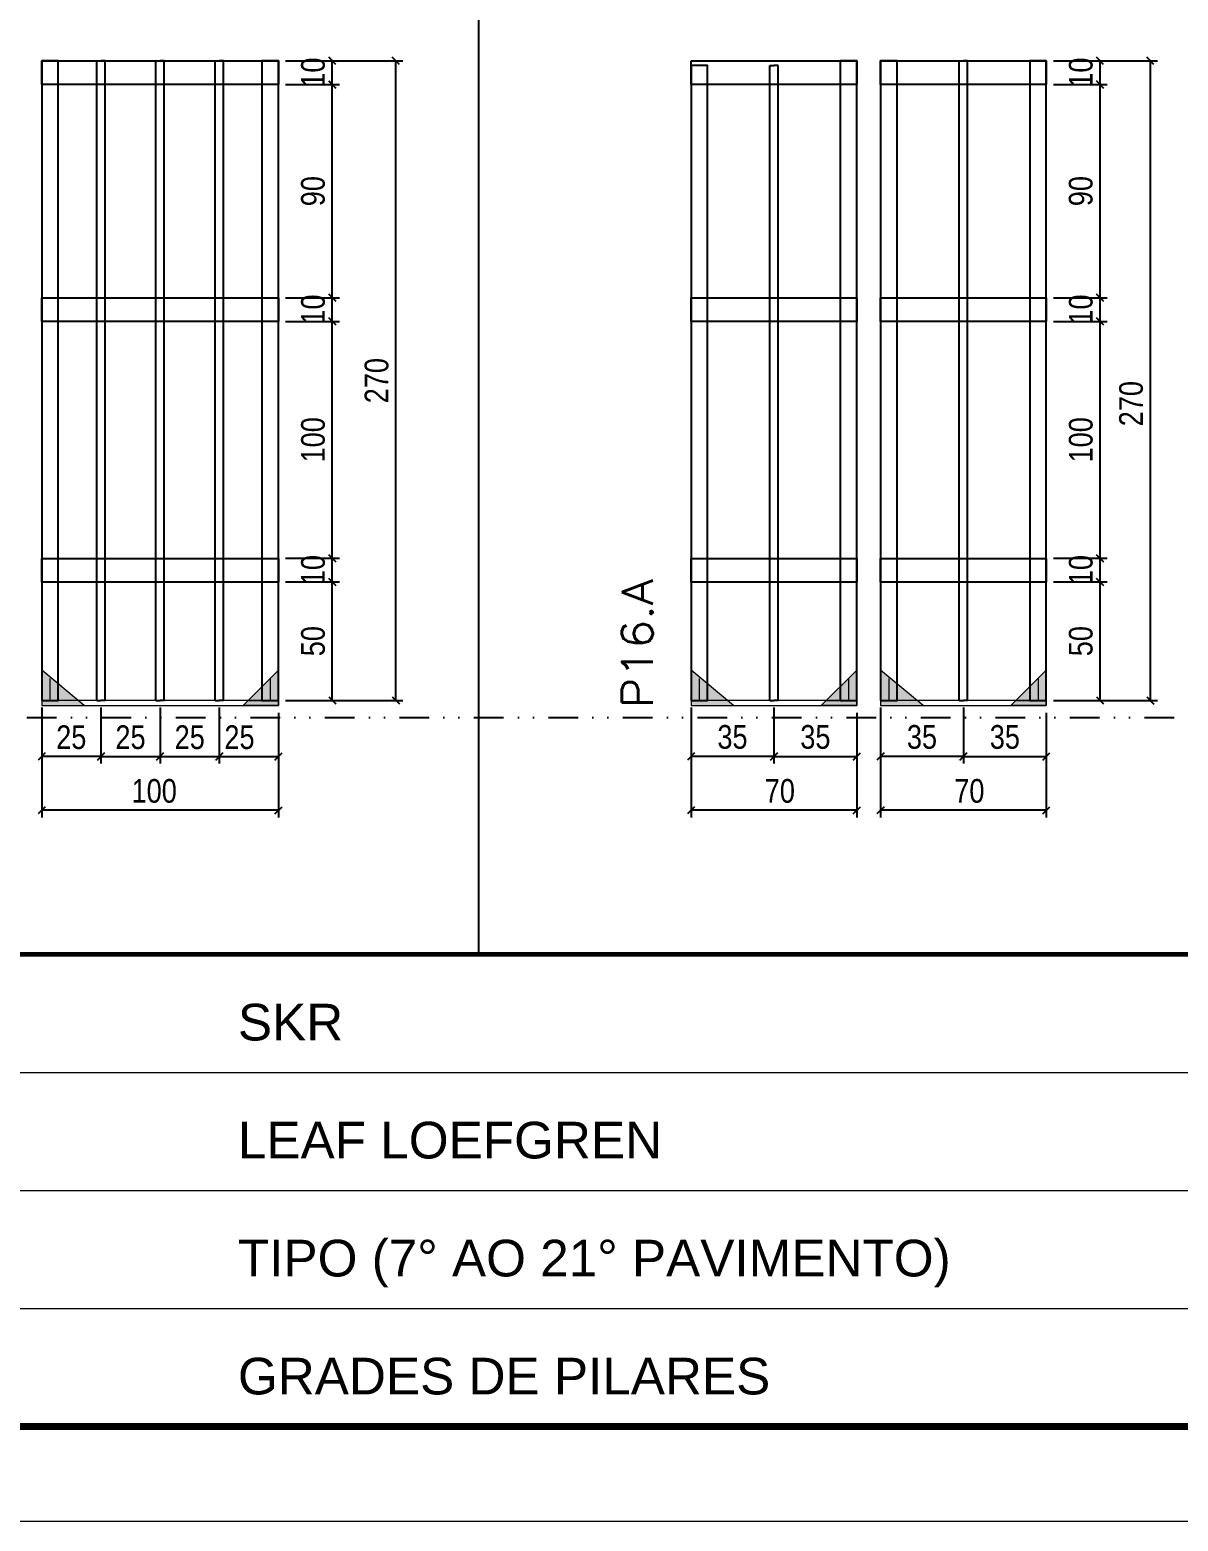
# Model space of a CAD drawing. Extents: x 14400 to 27878, y -21631 to 6985.
# Drawn here: x 16623 to 17108, y 2489 to 3119 of the extents above; entities that cross this region are included whole.
import ezdxf

# ---------------------------------------------------------------- set-up
doc = ezdxf.new("R2010")
doc.units = 0
for name, pattern in [('CONTINUO', [0]), ('DASHED', [0.75, 0.5, -0.25]), ('DIVIDE2', [0.625, 0.25, -0.125, 0, -0.125, 0, -0.125]), ('HIDDEN', [0.375, 0.25, -0.125])]:
    doc.linetypes.add(name, pattern=pattern)
for name, color, linetype in [('COTA', 241, 'Continuous'), ('Nível', 160, 'Continuous'), ('SARR_2.2x10', 60, 'Continuous'), ('SARR_3.5x7', 81, 'Continuous'), ('SARR_7x7', 40, 'Continuous')]:
    doc.layers.add(name, color=color, linetype=linetype)
for name, color, linetype, lineweight in [('Folhas', 255, 'Continuous', 9), ('Madeira', 126, 'Continuous', 18), ('Sarr 2.2x7', 40, 'Continuous', 9), ('SARRAFO DE PRESSAO', 251, 'DASHED', 9), ('Texto Seção', 7, 'Continuous', 15)]:
    doc.layers.add(name, color=color, linetype=linetype, lineweight=lineweight)
doc.styles.add('ARIAL', font='arial.ttf')
doc.styles.add('COTA TECNICA', font='techl___.ttf', dxfattribs={"height": 10})
doc.styles.add('REGUA-120', font='ROMANS.shx', dxfattribs={"height": 15})
doc.dimstyles.new('PAINEL', dxfattribs={"dimtxt": 10, "dimasz": 3, "dimexe": 3, "dimexo": 3, "dimgap": 3, "dimtad": 1, "dimdec": 1, "dimzin": 12, "dimdsep": 46, "dimtxsty": 'COTA TECNICA', "dimblk1": 'OBLIQUE', "dimblk2": 'OBLIQUE', "dimsah": 1, "dimcen": 0.9, "dimclrd": 4, "dimclre": 4, "dimclrt": 240, "dimadec": 1, "dimazin": 3, "dimtfac": 1, "dimtdec": 1, "dimtmove": 0, "dimatfit": 3, "dimfxl": 1, "dimtolj": 1, "dimtzin": 12, "dimarcsym": 0})

# ---------------------------------------------------------------- blocks, each defined once
blk = doc.blocks.new('9999999999')
at = {"color": 30, "linetype": 'CONTINUO'}
for p, q in [((98564.56, 34379.64), (99583.98, 34379.64)), ((98564.56, 34329.83), (99487.98, 34329.83)), ((98564.56, 34280.02), (99487.98, 34280.02))]:
    blk.add_line(p, q, dxfattribs=at)
at = {"color": 30, "linetype": 'CONTINUO', "const_width": 2}
blk.add_lwpolyline([(99583.98, 34230.21), (99583.98, 34414.45, 0.414214), (99568.98, 34429.45), (98228.98, 34429.45, 0.414214), (98213.98, 34414.45), (98213.98, 34245.21, 0.414214), (98228.98, 34230.21), (99583.98, 34230.21)], format="xyb", dxfattribs=at)
at = {"layer": 'Folhas'}
blk.add_lwpolyline([(98138.98, 34190.21), (99623.98, 34190.21), (99623.98, 35240.21), (98138.98, 35240.21)], close=True, dxfattribs=at)
at = {"layer": 'Folhas', "color": 30, "const_width": 3}
blk.add_lwpolyline([(98213.98, 34230.21), (99583.98, 34230.21), (99583.98, 35200.21), (98213.98, 35200.21)], close=True, dxfattribs=at)
at = {"color": 7, "linetype": 'Continuous', "ltscale": 5, "style": 'ARIAL'}
for s, height, p in [('SKR', 15.483, (98837.68, 34393.13)), ('LEAF LOEFGREN', 15.4829, (98837.68, 34343.32)), ('TIPO (7° AO 21° PAVIMENTO)', 15.4829, (98837.68, 34293.51)), ('GRADES DE PILARES', 15.4829, (98837.68, 34243.7))]:
    blk.add_text(s, height=height, dxfattribs=at).set_placement(p)
blk = doc.blocks.new('_Oblique')
at = {"color": 0, "linetype": 'ByBlock', "lineweight": -2}
blk.add_line((-0.5, -0.5), (0.5, 0.5), dxfattribs=at)
blk = doc.blocks.new('*D6304')
at = {"layer": 'COTA', "color": 4, "lineweight": -2, "transparency": 16777216}
for p, q in [((16627.82, 2817.29), (16627.82, 2786.11)), ((16727.82, 2817.29), (16727.82, 2786.11)), ((16727.82, 2789.11), (16627.82, 2789.11))]:
    blk.add_line(p, q, dxfattribs=at)
at = {"layer": 'Defpoints', "color": 0, "transparency": 16777216}
for p in [(16627.82, 2820.29), (16727.82, 2820.29), (16627.82, 2789.11)]:
    blk.add_point(p, dxfattribs=at)
at = {"layer": 'COTA', "color": 4, "lineweight": -2, "transparency": 16777216, "xscale": 3, "yscale": 3, "zscale": 3, "rotation": 180}
blk.add_blockref('_Oblique', (16627.82, 2789.11), dxfattribs=at)
at = {"layer": 'COTA', "color": 4, "lineweight": -2, "transparency": 16777216, "xscale": 3, "yscale": 3, "zscale": 3}
blk.add_blockref('_Oblique', (16727.82, 2789.11), dxfattribs=at)
at = {"layer": 'COTA', "color": 240, "transparency": 16777216, "insert": (16675.32, 2797.21), "char_height": 10, "attachment_point": 5, "style": 'COTA TECNICA'}
blk.add_mtext('\\A1;100', dxfattribs=at)
blk = doc.blocks.new('*D6305')
at = {"layer": 'COTA', "color": 4, "lineweight": -2, "transparency": 16777216}
for p, q in [((16627.82, 2832.49), (16627.82, 2808.79)), ((16652.82, 2832.49), (16652.82, 2808.79)), ((16652.82, 2811.79), (16627.82, 2811.79))]:
    blk.add_line(p, q, dxfattribs=at)
at = {"layer": 'Defpoints', "color": 0, "transparency": 16777216}
for p in [(16627.82, 2835.49), (16652.82, 2835.49), (16627.82, 2811.79)]:
    blk.add_point(p, dxfattribs=at)
at = {"layer": 'COTA', "color": 4, "lineweight": -2, "transparency": 16777216, "xscale": 3, "yscale": 3, "zscale": 3, "rotation": 180}
blk.add_blockref('_Oblique', (16627.82, 2811.79), dxfattribs=at)
at = {"layer": 'COTA', "color": 4, "lineweight": -2, "transparency": 16777216, "xscale": 3, "yscale": 3, "zscale": 3}
blk.add_blockref('_Oblique', (16652.82, 2811.79), dxfattribs=at)
at = {"layer": 'COTA', "color": 240, "transparency": 16777216, "insert": (16640.32, 2819.89), "char_height": 10, "attachment_point": 5, "style": 'COTA TECNICA'}
blk.add_mtext('\\A1;25', dxfattribs=at)
blk = doc.blocks.new('*D6306')
at = {"layer": 'COTA', "color": 4, "lineweight": -2, "transparency": 16777216}
for p, q in [((16702.82, 2832.49), (16702.82, 2808.79)), ((16727.82, 2830.29), (16727.82, 2808.79)), ((16702.82, 2811.79), (16727.82, 2811.79))]:
    blk.add_line(p, q, dxfattribs=at)
at = {"layer": 'Defpoints', "color": 0, "transparency": 16777216}
for p in [(16702.82, 2835.49), (16727.82, 2833.29), (16727.82, 2811.79)]:
    blk.add_point(p, dxfattribs=at)
at = {"layer": 'COTA', "color": 4, "lineweight": -2, "transparency": 16777216, "xscale": 3, "yscale": 3, "zscale": 3, "rotation": 180}
blk.add_blockref('_Oblique', (16702.82, 2811.79), dxfattribs=at)
at = {"layer": 'COTA', "color": 4, "lineweight": -2, "transparency": 16777216, "xscale": 3, "yscale": 3, "zscale": 3}
blk.add_blockref('_Oblique', (16727.82, 2811.79), dxfattribs=at)
at = {"layer": 'COTA', "color": 240, "transparency": 16777216, "insert": (16711.32, 2819.89), "char_height": 10, "attachment_point": 5, "style": 'COTA TECNICA'}
blk.add_mtext('\\A1;25', dxfattribs=at)
blk = doc.blocks.new('*D6307')
at = {"layer": 'COTA', "color": 4, "lineweight": -2, "transparency": 16777216}
for p, q in [((16652.82, 2832.49), (16652.82, 2808.79)), ((16677.82, 2832.49), (16677.82, 2808.79)), ((16652.82, 2811.79), (16677.82, 2811.79))]:
    blk.add_line(p, q, dxfattribs=at)
at = {"layer": 'Defpoints', "color": 0, "transparency": 16777216}
for p in [(16652.82, 2835.49), (16677.82, 2835.49), (16677.82, 2811.79)]:
    blk.add_point(p, dxfattribs=at)
at = {"layer": 'COTA', "color": 4, "lineweight": -2, "transparency": 16777216, "xscale": 3, "yscale": 3, "zscale": 3, "rotation": 180}
blk.add_blockref('_Oblique', (16652.82, 2811.79), dxfattribs=at)
at = {"layer": 'COTA', "color": 4, "lineweight": -2, "transparency": 16777216, "xscale": 3, "yscale": 3, "zscale": 3}
blk.add_blockref('_Oblique', (16677.82, 2811.79), dxfattribs=at)
at = {"layer": 'COTA', "color": 240, "transparency": 16777216, "insert": (16665.32, 2819.89), "char_height": 10, "attachment_point": 5, "style": 'COTA TECNICA'}
blk.add_mtext('\\A1;25', dxfattribs=at)
blk = doc.blocks.new('*D6308')
at = {"layer": 'COTA', "color": 4, "lineweight": -2, "transparency": 16777216}
for p, q in [((16730.82, 2885.49), (16753.52, 2885.49)), ((16750.52, 2835.49), (16750.52, 2885.49)), ((16730.82, 2835.49), (16753.52, 2835.49))]:
    blk.add_line(p, q, dxfattribs=at)
at = {"layer": 'Defpoints', "color": 0, "transparency": 16777216}
for p in [(16727.82, 2885.49), (16750.52, 2885.49), (16727.82, 2835.49)]:
    blk.add_point(p, dxfattribs=at)
at = {"layer": 'COTA', "color": 4, "lineweight": -2, "transparency": 16777216, "xscale": 3, "yscale": 3, "zscale": 3}
for p, rotation in [((16750.52, 2885.49), 90), ((16750.52, 2835.49), 270)]:
    blk.add_blockref('_Oblique', p, dxfattribs=dict(at, rotation=rotation))
at = {"layer": 'COTA', "color": 240, "transparency": 16777216, "insert": (16742.41, 2860.49), "char_height": 10, "attachment_point": 5, "rotation": 90, "style": 'COTA TECNICA'}
blk.add_mtext('\\A1;50', dxfattribs=at)
blk = doc.blocks.new('*D6309')
at = {"layer": 'COTA', "color": 4, "lineweight": -2, "transparency": 16777216}
for p, q in [((16677.82, 2832.49), (16677.82, 2808.79)), ((16702.82, 2832.49), (16702.82, 2808.79)), ((16677.82, 2811.79), (16702.82, 2811.79))]:
    blk.add_line(p, q, dxfattribs=at)
at = {"layer": 'Defpoints', "color": 0, "transparency": 16777216}
for p in [(16677.82, 2835.49), (16702.82, 2835.49), (16702.82, 2811.79)]:
    blk.add_point(p, dxfattribs=at)
at = {"layer": 'COTA', "color": 4, "lineweight": -2, "transparency": 16777216, "xscale": 3, "yscale": 3, "zscale": 3, "rotation": 180}
blk.add_blockref('_Oblique', (16677.82, 2811.79), dxfattribs=at)
at = {"layer": 'COTA', "color": 4, "lineweight": -2, "transparency": 16777216, "xscale": 3, "yscale": 3, "zscale": 3}
blk.add_blockref('_Oblique', (16702.82, 2811.79), dxfattribs=at)
at = {"layer": 'COTA', "color": 240, "transparency": 16777216, "insert": (16690.32, 2819.89), "char_height": 10, "attachment_point": 5, "style": 'COTA TECNICA'}
blk.add_mtext('\\A1;25', dxfattribs=at)
blk = doc.blocks.new('*D6310')
at = {"layer": 'COTA', "color": 4, "lineweight": -2, "transparency": 16777216}
for p, q in [((16730.82, 2895.49), (16753.52, 2895.49)), ((16750.52, 2885.49), (16750.52, 2895.49)), ((16730.82, 2885.49), (16753.52, 2885.49))]:
    blk.add_line(p, q, dxfattribs=at)
at = {"layer": 'Defpoints', "color": 0, "transparency": 16777216}
for p in [(16727.82, 2895.49), (16750.52, 2895.49), (16727.82, 2885.49)]:
    blk.add_point(p, dxfattribs=at)
at = {"layer": 'COTA', "color": 4, "lineweight": -2, "transparency": 16777216, "xscale": 3, "yscale": 3, "zscale": 3}
for p, rotation in [((16750.52, 2895.49), 90), ((16750.52, 2885.49), 270)]:
    blk.add_blockref('_Oblique', p, dxfattribs=dict(at, rotation=rotation))
at = {"layer": 'COTA', "color": 240, "transparency": 16777216, "insert": (16742.41, 2890.49), "char_height": 10, "attachment_point": 5, "rotation": 90, "style": 'COTA TECNICA'}
blk.add_mtext('\\A1;10', dxfattribs=at)
blk = doc.blocks.new('*D6311')
at = {"layer": 'COTA', "color": 4, "lineweight": -2, "transparency": 16777216}
for p, q in [((16730.82, 2995.49), (16753.52, 2995.49)), ((16750.52, 2895.49), (16750.52, 2995.49)), ((16730.82, 2895.49), (16753.52, 2895.49))]:
    blk.add_line(p, q, dxfattribs=at)
at = {"layer": 'Defpoints', "color": 0, "transparency": 16777216}
for p in [(16727.82, 2995.49), (16750.52, 2995.49), (16727.82, 2895.49)]:
    blk.add_point(p, dxfattribs=at)
at = {"layer": 'COTA', "color": 4, "lineweight": -2, "transparency": 16777216, "xscale": 3, "yscale": 3, "zscale": 3}
for p, rotation in [((16750.52, 2995.49), 90), ((16750.52, 2895.49), 270)]:
    blk.add_blockref('_Oblique', p, dxfattribs=dict(at, rotation=rotation))
at = {"layer": 'COTA', "color": 240, "transparency": 16777216, "insert": (16742.41, 2945.49), "char_height": 10, "attachment_point": 5, "rotation": 90, "style": 'COTA TECNICA'}
blk.add_mtext('\\A1;100', dxfattribs=at)
blk = doc.blocks.new('*D6312')
at = {"layer": 'COTA', "color": 4, "lineweight": -2, "transparency": 16777216}
for p, q in [((16730.82, 3005.49), (16753.52, 3005.49)), ((16750.52, 2995.49), (16750.52, 3005.49)), ((16730.82, 2995.49), (16753.52, 2995.49))]:
    blk.add_line(p, q, dxfattribs=at)
at = {"layer": 'Defpoints', "color": 0, "transparency": 16777216}
for p in [(16727.82, 3005.49), (16750.52, 3005.49), (16727.82, 2995.49)]:
    blk.add_point(p, dxfattribs=at)
at = {"layer": 'COTA', "color": 4, "lineweight": -2, "transparency": 16777216, "xscale": 3, "yscale": 3, "zscale": 3}
for p, rotation in [((16750.52, 3005.49), 90), ((16750.52, 2995.49), 270)]:
    blk.add_blockref('_Oblique', p, dxfattribs=dict(at, rotation=rotation))
at = {"layer": 'COTA', "color": 240, "transparency": 16777216, "insert": (16742.41, 3000.49), "char_height": 10, "attachment_point": 5, "rotation": 90, "style": 'COTA TECNICA'}
blk.add_mtext('\\A1;10', dxfattribs=at)
blk = doc.blocks.new('*D6324')
at = {"layer": 'COTA', "color": 4, "lineweight": -2, "transparency": 16777216}
for p, q in [((16730.82, 3105.45), (16780.35, 3105.45)), ((16777.35, 2835.49), (16777.35, 3105.45)), ((16730.82, 2835.49), (16780.35, 2835.49))]:
    blk.add_line(p, q, dxfattribs=at)
at = {"layer": 'Defpoints', "color": 0, "transparency": 16777216}
for p in [(16727.82, 3105.45), (16777.35, 3105.45), (16727.82, 2835.49)]:
    blk.add_point(p, dxfattribs=at)
at = {"layer": 'COTA', "color": 4, "lineweight": -2, "transparency": 16777216, "xscale": 3, "yscale": 3, "zscale": 3}
for p, rotation in [((16777.35, 3105.45), 90), ((16777.35, 2835.49), 270)]:
    blk.add_blockref('_Oblique', p, dxfattribs=dict(at, rotation=rotation))
at = {"layer": 'COTA', "color": 240, "transparency": 16777216, "insert": (16769.25, 2970.47), "char_height": 10, "attachment_point": 5, "rotation": 90, "style": 'COTA TECNICA'}
blk.add_mtext('\\A1;270', dxfattribs=at)
blk = doc.blocks.new('*D6318')
at = {"layer": 'COTA', "color": 4, "lineweight": -2, "transparency": 16777216}
for p, q in [((16730.82, 3105.49), (16753.52, 3105.49)), ((16750.52, 3095.49), (16750.52, 3105.49)), ((16730.82, 3095.49), (16753.52, 3095.49))]:
    blk.add_line(p, q, dxfattribs=at)
at = {"layer": 'Defpoints', "color": 0, "transparency": 16777216}
for p in [(16727.82, 3105.49), (16750.52, 3105.49), (16727.82, 3095.49)]:
    blk.add_point(p, dxfattribs=at)
at = {"layer": 'COTA', "color": 4, "lineweight": -2, "transparency": 16777216, "xscale": 3, "yscale": 3, "zscale": 3}
for p, rotation in [((16750.52, 3105.49), 90), ((16750.52, 3095.49), 270)]:
    blk.add_blockref('_Oblique', p, dxfattribs=dict(at, rotation=rotation))
at = {"layer": 'COTA', "color": 240, "transparency": 16777216, "insert": (16742.41, 3100.49), "char_height": 10, "attachment_point": 5, "rotation": 90, "style": 'COTA TECNICA'}
blk.add_mtext('\\A1;10', dxfattribs=at)
blk = doc.blocks.new('*D6319')
at = {"layer": 'COTA', "color": 4, "lineweight": -2, "transparency": 16777216}
for p, q in [((16730.82, 3095.45), (16753.52, 3095.45)), ((16750.52, 3005.45), (16750.52, 3095.45)), ((16730.82, 3005.45), (16753.52, 3005.45))]:
    blk.add_line(p, q, dxfattribs=at)
at = {"layer": 'Defpoints', "color": 0, "transparency": 16777216}
for p in [(16727.82, 3095.45), (16750.52, 3095.45), (16727.82, 3005.45)]:
    blk.add_point(p, dxfattribs=at)
at = {"layer": 'COTA', "color": 4, "lineweight": -2, "transparency": 16777216, "xscale": 3, "yscale": 3, "zscale": 3}
for p, rotation in [((16750.52, 3095.45), 90), ((16750.52, 3005.45), 270)]:
    blk.add_blockref('_Oblique', p, dxfattribs=dict(at, rotation=rotation))
at = {"layer": 'COTA', "color": 240, "transparency": 16777216, "insert": (16742.39, 3050.45), "char_height": 10, "attachment_point": 5, "rotation": 90, "style": 'COTA TECNICA'}
blk.add_mtext('\\A1;90', dxfattribs=at)
blk = doc.blocks.new('*D6329')
at = {"layer": 'COTA', "color": 4, "lineweight": -2, "transparency": 16777216}
for p, q in [((17051.95, 2830.29), (17051.95, 2786.11)), ((16981.95, 2817.29), (16981.95, 2786.11)), ((17051.95, 2789.11), (16981.95, 2789.11))]:
    blk.add_line(p, q, dxfattribs=at)
at = {"layer": 'Defpoints', "color": 0, "transparency": 16777216}
for p in [(17051.95, 2833.29), (16981.95, 2820.29), (16981.95, 2789.11)]:
    blk.add_point(p, dxfattribs=at)
at = {"layer": 'COTA', "color": 4, "lineweight": -2, "transparency": 16777216, "xscale": 3, "yscale": 3, "zscale": 3, "rotation": 180}
blk.add_blockref('_Oblique', (16981.95, 2789.11), dxfattribs=at)
at = {"layer": 'COTA', "color": 4, "lineweight": -2, "transparency": 16777216, "xscale": 3, "yscale": 3, "zscale": 3}
blk.add_blockref('_Oblique', (17051.95, 2789.11), dxfattribs=at)
at = {"layer": 'COTA', "color": 240, "transparency": 16777216, "insert": (17019.45, 2797.21), "char_height": 10, "attachment_point": 5, "style": 'COTA TECNICA'}
blk.add_mtext('\\A1;70', dxfattribs=at)
blk = doc.blocks.new('*D6330')
at = {"layer": 'COTA', "color": 4, "lineweight": -2, "transparency": 16777216}
for p, q in [((17054.95, 2885.49), (17077.65, 2885.49)), ((17074.65, 2835.49), (17074.65, 2885.49)), ((17054.95, 2835.49), (17077.65, 2835.49))]:
    blk.add_line(p, q, dxfattribs=at)
at = {"layer": 'Defpoints', "color": 0, "transparency": 16777216}
for p in [(17051.95, 2885.49), (17074.65, 2885.49), (17051.95, 2835.49)]:
    blk.add_point(p, dxfattribs=at)
at = {"layer": 'COTA', "color": 4, "lineweight": -2, "transparency": 16777216, "xscale": 3, "yscale": 3, "zscale": 3}
for p, rotation in [((17074.65, 2885.49), 90), ((17074.65, 2835.49), 270)]:
    blk.add_blockref('_Oblique', p, dxfattribs=dict(at, rotation=rotation))
at = {"layer": 'COTA', "color": 240, "transparency": 16777216, "insert": (17066.54, 2860.49), "char_height": 10, "attachment_point": 5, "rotation": 90, "style": 'COTA TECNICA'}
blk.add_mtext('\\A1;50', dxfattribs=at)
blk = doc.blocks.new('*D6331')
at = {"layer": 'COTA', "color": 4, "lineweight": -2, "transparency": 16777216}
for p, q in [((17054.95, 2895.49), (17077.65, 2895.49)), ((17074.65, 2885.49), (17074.65, 2895.49)), ((17054.95, 2885.49), (17077.65, 2885.49))]:
    blk.add_line(p, q, dxfattribs=at)
at = {"layer": 'Defpoints', "color": 0, "transparency": 16777216}
for p in [(17051.95, 2895.49), (17074.65, 2895.49), (17051.95, 2885.49)]:
    blk.add_point(p, dxfattribs=at)
at = {"layer": 'COTA', "color": 4, "lineweight": -2, "transparency": 16777216, "xscale": 3, "yscale": 3, "zscale": 3}
for p, rotation in [((17074.65, 2895.49), 90), ((17074.65, 2885.49), 270)]:
    blk.add_blockref('_Oblique', p, dxfattribs=dict(at, rotation=rotation))
at = {"layer": 'COTA', "color": 240, "transparency": 16777216, "insert": (17066.55, 2890.49), "char_height": 10, "attachment_point": 5, "rotation": 90, "style": 'COTA TECNICA'}
blk.add_mtext('\\A1;10', dxfattribs=at)
blk = doc.blocks.new('*D6332')
at = {"layer": 'COTA', "color": 4, "lineweight": -2, "transparency": 16777216}
for p, q in [((17054.95, 2995.49), (17077.65, 2995.49)), ((17074.65, 2895.49), (17074.65, 2995.49)), ((17054.95, 2895.49), (17077.65, 2895.49))]:
    blk.add_line(p, q, dxfattribs=at)
at = {"layer": 'Defpoints', "color": 0, "transparency": 16777216}
for p in [(17051.95, 2995.49), (17074.65, 2995.49), (17051.95, 2895.49)]:
    blk.add_point(p, dxfattribs=at)
at = {"layer": 'COTA', "color": 4, "lineweight": -2, "transparency": 16777216, "xscale": 3, "yscale": 3, "zscale": 3}
for p, rotation in [((17074.65, 2995.49), 90), ((17074.65, 2895.49), 270)]:
    blk.add_blockref('_Oblique', p, dxfattribs=dict(at, rotation=rotation))
at = {"layer": 'COTA', "color": 240, "transparency": 16777216, "insert": (17066.55, 2945.49), "char_height": 10, "attachment_point": 5, "rotation": 90, "style": 'COTA TECNICA'}
blk.add_mtext('\\A1;100', dxfattribs=at)
blk = doc.blocks.new('*D6333')
at = {"layer": 'COTA', "color": 4, "lineweight": -2, "transparency": 16777216}
for p, q in [((17054.95, 3005.49), (17077.65, 3005.49)), ((17074.65, 2995.49), (17074.65, 3005.49)), ((17054.95, 2995.49), (17077.65, 2995.49))]:
    blk.add_line(p, q, dxfattribs=at)
at = {"layer": 'Defpoints', "color": 0, "transparency": 16777216}
for p in [(17051.95, 3005.49), (17074.65, 3005.49), (17051.95, 2995.49)]:
    blk.add_point(p, dxfattribs=at)
at = {"layer": 'COTA', "color": 4, "lineweight": -2, "transparency": 16777216, "xscale": 3, "yscale": 3, "zscale": 3}
for p, rotation in [((17074.65, 3005.49), 90), ((17074.65, 2995.49), 270)]:
    blk.add_blockref('_Oblique', p, dxfattribs=dict(at, rotation=rotation))
at = {"layer": 'COTA', "color": 240, "transparency": 16777216, "insert": (17066.55, 3000.49), "char_height": 10, "attachment_point": 5, "rotation": 90, "style": 'COTA TECNICA'}
blk.add_mtext('\\A1;10', dxfattribs=at)
blk = doc.blocks.new('*D6334')
at = {"layer": 'COTA', "color": 4, "lineweight": -2, "transparency": 16777216}
for p, q in [((17054.95, 3105.45), (17098.87, 3105.45)), ((17095.87, 2835.45), (17095.87, 3105.45)), ((17054.95, 2835.45), (17098.87, 2835.45))]:
    blk.add_line(p, q, dxfattribs=at)
at = {"layer": 'Defpoints', "color": 0, "transparency": 16777216}
for p in [(17051.95, 3105.45), (17095.87, 3105.45), (17051.95, 2835.45)]:
    blk.add_point(p, dxfattribs=at)
at = {"layer": 'COTA', "color": 4, "lineweight": -2, "transparency": 16777216, "xscale": 3, "yscale": 3, "zscale": 3}
for p, rotation in [((17095.87, 3105.45), 90), ((17095.87, 2835.45), 270)]:
    blk.add_blockref('_Oblique', p, dxfattribs=dict(at, rotation=rotation))
at = {"layer": 'COTA', "color": 240, "transparency": 16777216, "insert": (17087.77, 2960.75), "char_height": 10, "attachment_point": 5, "rotation": 90, "style": 'COTA TECNICA'}
blk.add_mtext('\\A1;270', dxfattribs=at)
blk = doc.blocks.new('*D6335')
at = {"layer": 'COTA', "color": 4, "lineweight": -2, "transparency": 16777216}
for p, q in [((16971.95, 2830.29), (16971.95, 2786.11)), ((16901.95, 2817.29), (16901.95, 2786.11)), ((16971.95, 2789.11), (16901.95, 2789.11))]:
    blk.add_line(p, q, dxfattribs=at)
at = {"layer": 'Defpoints', "color": 0, "transparency": 16777216}
for p in [(16971.95, 2833.29), (16901.95, 2820.29), (16901.95, 2789.11)]:
    blk.add_point(p, dxfattribs=at)
at = {"layer": 'COTA', "color": 4, "lineweight": -2, "transparency": 16777216, "xscale": 3, "yscale": 3, "zscale": 3, "rotation": 180}
blk.add_blockref('_Oblique', (16901.95, 2789.11), dxfattribs=at)
at = {"layer": 'COTA', "color": 4, "lineweight": -2, "transparency": 16777216, "xscale": 3, "yscale": 3, "zscale": 3}
blk.add_blockref('_Oblique', (16971.95, 2789.11), dxfattribs=at)
at = {"layer": 'COTA', "color": 240, "transparency": 16777216, "insert": (16939.45, 2797.21), "char_height": 10, "attachment_point": 5, "style": 'COTA TECNICA'}
blk.add_mtext('\\A1;70', dxfattribs=at)
blk = doc.blocks.new('*D6336')
at = {"layer": 'COTA', "color": 4, "lineweight": -2, "transparency": 16777216}
for p, q in [((16901.95, 2832.49), (16901.95, 2808.79)), ((16936.95, 2832.49), (16936.95, 2808.79)), ((16936.95, 2811.79), (16901.95, 2811.79))]:
    blk.add_line(p, q, dxfattribs=at)
at = {"layer": 'Defpoints', "color": 0, "transparency": 16777216}
for p in [(16901.95, 2835.49), (16936.95, 2835.49), (16901.95, 2811.79)]:
    blk.add_point(p, dxfattribs=at)
at = {"layer": 'COTA', "color": 4, "lineweight": -2, "transparency": 16777216, "xscale": 3, "yscale": 3, "zscale": 3, "rotation": 180}
blk.add_blockref('_Oblique', (16901.95, 2811.79), dxfattribs=at)
at = {"layer": 'COTA', "color": 4, "lineweight": -2, "transparency": 16777216, "xscale": 3, "yscale": 3, "zscale": 3}
blk.add_blockref('_Oblique', (16936.95, 2811.79), dxfattribs=at)
at = {"layer": 'COTA', "color": 240, "transparency": 16777216, "insert": (16919.45, 2820), "char_height": 10, "attachment_point": 5, "style": 'COTA TECNICA'}
blk.add_mtext('\\A1;35', dxfattribs=at)
blk = doc.blocks.new('*D6337')
at = {"layer": 'COTA', "color": 4, "lineweight": -2, "transparency": 16777216}
for p, q in [((17054.95, 3095.49), (17077.65, 3095.49)), ((17074.65, 3005.45), (17074.65, 3095.49)), ((17054.95, 3005.45), (17077.65, 3005.45))]:
    blk.add_line(p, q, dxfattribs=at)
at = {"layer": 'Defpoints', "color": 0, "transparency": 16777216}
for p in [(17051.95, 3095.49), (17074.65, 3095.49), (17051.95, 3005.45)]:
    blk.add_point(p, dxfattribs=at)
at = {"layer": 'COTA', "color": 4, "lineweight": -2, "transparency": 16777216, "xscale": 3, "yscale": 3, "zscale": 3}
for p, rotation in [((17074.65, 3095.49), 90), ((17074.65, 3005.45), 270)]:
    blk.add_blockref('_Oblique', p, dxfattribs=dict(at, rotation=rotation))
at = {"layer": 'COTA', "color": 240, "transparency": 16777216, "insert": (17066.52, 3050.47), "char_height": 10, "attachment_point": 5, "rotation": 90, "style": 'COTA TECNICA'}
blk.add_mtext('\\A1;90', dxfattribs=at)
blk = doc.blocks.new('*D6338')
at = {"layer": 'COTA', "color": 4, "lineweight": -2, "transparency": 16777216}
for p, q in [((17054.95, 3105.49), (17077.65, 3105.49)), ((17074.65, 3095.49), (17074.65, 3105.49)), ((17054.95, 3095.49), (17077.65, 3095.49))]:
    blk.add_line(p, q, dxfattribs=at)
at = {"layer": 'Defpoints', "color": 0, "transparency": 16777216}
for p in [(17051.95, 3105.49), (17074.65, 3105.49), (17051.95, 3095.49)]:
    blk.add_point(p, dxfattribs=at)
at = {"layer": 'COTA', "color": 4, "lineweight": -2, "transparency": 16777216, "xscale": 3, "yscale": 3, "zscale": 3}
for p, rotation in [((17074.65, 3105.49), 90), ((17074.65, 3095.49), 270)]:
    blk.add_blockref('_Oblique', p, dxfattribs=dict(at, rotation=rotation))
at = {"layer": 'COTA', "color": 240, "transparency": 16777216, "insert": (17066.55, 3100.49), "char_height": 10, "attachment_point": 5, "rotation": 90, "style": 'COTA TECNICA'}
blk.add_mtext('\\A1;10', dxfattribs=at)
blk = doc.blocks.new('*D6340')
at = {"layer": 'COTA', "color": 4, "lineweight": -2, "transparency": 16777216}
for p, q in [((16981.95, 2832.49), (16981.95, 2808.79)), ((17016.95, 2832.49), (17016.95, 2808.79)), ((17016.95, 2811.79), (16981.95, 2811.79))]:
    blk.add_line(p, q, dxfattribs=at)
at = {"layer": 'Defpoints', "color": 0, "transparency": 16777216}
for p in [(16981.95, 2835.49), (17016.95, 2835.49), (16981.95, 2811.79)]:
    blk.add_point(p, dxfattribs=at)
at = {"layer": 'COTA', "color": 4, "lineweight": -2, "transparency": 16777216, "xscale": 3, "yscale": 3, "zscale": 3, "rotation": 180}
blk.add_blockref('_Oblique', (16981.95, 2811.79), dxfattribs=at)
at = {"layer": 'COTA', "color": 4, "lineweight": -2, "transparency": 16777216, "xscale": 3, "yscale": 3, "zscale": 3}
blk.add_blockref('_Oblique', (17016.95, 2811.79), dxfattribs=at)
at = {"layer": 'COTA', "color": 240, "transparency": 16777216, "insert": (16999.45, 2820), "char_height": 10, "attachment_point": 5, "style": 'COTA TECNICA'}
blk.add_mtext('\\A1;35', dxfattribs=at)
blk = doc.blocks.new('*D6341')
at = {"layer": 'COTA', "color": 4, "lineweight": -2, "transparency": 16777216}
for p, q in [((16936.95, 2832.49), (16936.95, 2808.79)), ((16971.95, 2830.29), (16971.95, 2808.79)), ((16936.95, 2811.79), (16971.95, 2811.79))]:
    blk.add_line(p, q, dxfattribs=at)
at = {"layer": 'Defpoints', "color": 0, "transparency": 16777216}
for p in [(16936.95, 2835.49), (16971.95, 2833.29), (16971.95, 2811.79)]:
    blk.add_point(p, dxfattribs=at)
at = {"layer": 'COTA', "color": 4, "lineweight": -2, "transparency": 16777216, "xscale": 3, "yscale": 3, "zscale": 3, "rotation": 180}
blk.add_blockref('_Oblique', (16936.95, 2811.79), dxfattribs=at)
at = {"layer": 'COTA', "color": 4, "lineweight": -2, "transparency": 16777216, "xscale": 3, "yscale": 3, "zscale": 3}
blk.add_blockref('_Oblique', (16971.95, 2811.79), dxfattribs=at)
at = {"layer": 'COTA', "color": 240, "transparency": 16777216, "insert": (16954.45, 2820), "char_height": 10, "attachment_point": 5, "style": 'COTA TECNICA'}
blk.add_mtext('\\A1;35', dxfattribs=at)
blk = doc.blocks.new('*D6342')
at = {"layer": 'COTA', "color": 4, "lineweight": -2, "transparency": 16777216}
for p, q in [((17016.95, 2832.49), (17016.95, 2808.79)), ((17051.95, 2830.29), (17051.95, 2808.79)), ((17016.95, 2811.79), (17051.95, 2811.79))]:
    blk.add_line(p, q, dxfattribs=at)
at = {"layer": 'Defpoints', "color": 0, "transparency": 16777216}
for p in [(17016.95, 2835.49), (17051.95, 2833.29), (17051.95, 2811.79)]:
    blk.add_point(p, dxfattribs=at)
at = {"layer": 'COTA', "color": 4, "lineweight": -2, "transparency": 16777216, "xscale": 3, "yscale": 3, "zscale": 3, "rotation": 180}
blk.add_blockref('_Oblique', (17016.95, 2811.79), dxfattribs=at)
at = {"layer": 'COTA', "color": 4, "lineweight": -2, "transparency": 16777216, "xscale": 3, "yscale": 3, "zscale": 3}
blk.add_blockref('_Oblique', (17051.95, 2811.79), dxfattribs=at)
at = {"layer": 'COTA', "color": 240, "transparency": 16777216, "insert": (17034.45, 2820), "char_height": 10, "attachment_point": 5, "style": 'COTA TECNICA'}
blk.add_mtext('\\A1;35', dxfattribs=at)

msp = doc.modelspace()

# ---------------------------------------------------------------- hatches: boundary and pattern name
at = {"layer": 'Madeira'}
h = msp.add_hatch(color=252, dxfattribs=at)
h.dxf.hatch_style = 2
h.paths.add_polyline_path([(16627.82, 2848.29), (16627.82, 2833.29), (16645.82, 2833.29)])
h = msp.add_hatch(color=252, dxfattribs=at)
h.dxf.hatch_style = 2
h.paths.add_polyline_path([(16727.82, 2848.29), (16727.82, 2833.29), (16712.82, 2833.29)])
h = msp.add_hatch(color=252, dxfattribs=at)
h.dxf.hatch_style = 2
h.paths.add_polyline_path([(16901.95, 2848.29), (16901.95, 2833.29), (16919.95, 2833.29)])
h = msp.add_hatch(color=252, dxfattribs=at)
h.dxf.hatch_style = 2
h.paths.add_polyline_path([(16971.95, 2848.29), (16971.95, 2833.29), (16956.95, 2833.29)])
h = msp.add_hatch(color=252, dxfattribs=at)
h.dxf.hatch_style = 2
h.paths.add_polyline_path([(16981.95, 2848.29), (16981.95, 2833.29), (16999.95, 2833.29)])
h = msp.add_hatch(color=252, dxfattribs=at)
h.dxf.hatch_style = 2
h.paths.add_polyline_path([(17051.95, 2848.29), (17051.95, 2833.29), (17036.95, 2833.29)])

# ---------------------------------------------------------------- linework, layer by layer
at = {"layer": 'COTA'}
msp.add_line((16812.19, 3499), (16812.19, 2728.25), dxfattribs=at)
at = {"layer": 'Madeira', "color": 1, "linetype": 'HIDDEN'}
for p, q in [((16631.32, 2844.79), (16631.32, 2835.49)), ((16631.32, 2844.79), (16631.32, 2835.49)), ((16634.82, 2841.28), (16634.82, 2835.49)), ((16724.32, 2844.79), (16724.32, 2835.49)), ((16724.32, 2844.79), (16724.32, 2835.49)), ((16905.45, 2844.79), (16905.45, 2835.49)), ((16905.45, 2844.79), (16905.45, 2835.49)), ((16908.95, 2841.28), (16908.95, 2835.49)), ((16968.45, 2844.79), (16968.45, 2835.49)), ((16968.45, 2844.79), (16968.45, 2835.49)), ((16985.45, 2844.79), (16985.45, 2835.49)), ((16985.45, 2844.79), (16985.45, 2835.49)), ((16988.95, 2841.28), (16988.95, 2835.49)), ((17048.45, 2844.79), (17048.45, 2835.49)), ((17048.45, 2844.79), (17048.45, 2835.49)), ((16637.65, 2835.49), (16627.82, 2835.49)), ((16637.65, 2835.49), (16627.82, 2835.49)), ((16643.62, 2835.49), (16627.82, 2835.49)), ((16715.02, 2835.49), (16727.82, 2835.49)), ((16717.98, 2835.49), (16727.82, 2835.49)), ((16717.98, 2835.49), (16727.82, 2835.49)), ((16911.79, 2835.49), (16901.95, 2835.49)), ((16911.79, 2835.49), (16901.95, 2835.49)), ((16917.75, 2835.49), (16901.95, 2835.49)), ((16959.15, 2835.49), (16971.95, 2835.49)), ((16962.12, 2835.49), (16971.95, 2835.49)), ((16962.12, 2835.49), (16971.95, 2835.49)), ((16991.79, 2835.49), (16981.95, 2835.49)), ((16991.79, 2835.49), (16981.95, 2835.49)), ((16997.75, 2835.49), (16981.95, 2835.49)), ((17039.15, 2835.49), (17051.95, 2835.49)), ((17042.12, 2835.49), (17051.95, 2835.49)), ((17042.12, 2835.49), (17051.95, 2835.49))]:
    msp.add_line(p, q, dxfattribs=at)
at = {"layer": 'Madeira'}
for p, q in [((16627.82, 2835.49), (16627.82, 2833.29)), ((16627.82, 2835.49), (16627.82, 2833.29)), ((16627.82, 2835.49), (16627.82, 2833.29)), ((16901.95, 2835.49), (16901.95, 2833.29)), ((16901.95, 2835.49), (16901.95, 2833.29)), ((16901.95, 2835.49), (16901.95, 2833.29)), ((16981.95, 2835.49), (16981.95, 2833.29)), ((16981.95, 2835.49), (16981.95, 2833.29)), ((16981.95, 2835.49), (16981.95, 2833.29))]:
    msp.add_line(p, q, dxfattribs=at)
at = {"layer": 'Madeira', "color": 0}
for points in [[(16627.82, 2848.29), (16627.82, 2833.29), (16645.82, 2833.29), (16627.82, 2848.29)], [(16727.82, 2848.29), (16727.82, 2833.29), (16712.82, 2833.29), (16727.82, 2848.29)], [(16901.95, 2848.29), (16901.95, 2833.29), (16919.95, 2833.29), (16901.95, 2848.29)], [(16971.95, 2848.29), (16971.95, 2833.29), (16956.95, 2833.29), (16971.95, 2848.29)], [(16981.95, 2848.29), (16981.95, 2833.29), (16999.95, 2833.29), (16981.95, 2848.29)], [(17051.95, 2848.29), (17051.95, 2833.29), (17036.95, 2833.29), (17051.95, 2848.29)]]:
    msp.add_lwpolyline(points, dxfattribs=at)
at = {"layer": 'Nível', "color": 4, "linetype": 'DIVIDE2', "ltscale": 50}
msp.add_line((16086.97, 2828.29), (17456.97, 2828.29), dxfattribs=at)
at = {"layer": 'Sarr 2.2x7'}
for points in [[(16727.82, 2835.49), (16627.82, 2835.49), (16627.82, 2833.29), (16727.82, 2833.29)], [(16971.95, 2835.49), (16901.95, 2835.49), (16901.95, 2833.29), (16971.95, 2833.29)], [(17051.95, 2835.49), (16981.95, 2835.49), (16981.95, 2833.29), (17051.95, 2833.29)]]:
    msp.add_lwpolyline(points, close=True, dxfattribs=at)
at = {"layer": 'SARR_2.2x10'}
for points in [[(16627.82, 3105.45), (16727.82, 3105.45), (16727.82, 3095.45), (16627.82, 3095.45)], [(16901.95, 3105.45), (16971.95, 3105.45), (16971.95, 3095.45), (16901.95, 3095.45)], [(16981.95, 3105.45), (17051.95, 3105.45), (17051.95, 3095.45), (16981.95, 3095.45)], [(16627.82, 3005.45), (16727.82, 3005.45), (16727.82, 2995.45), (16627.82, 2995.45)], [(16901.95, 3005.45), (16971.95, 3005.45), (16971.95, 2995.45), (16901.95, 2995.45)], [(16981.95, 3005.45), (17051.95, 3005.45), (17051.95, 2995.45), (16981.95, 2995.45)], [(16627.82, 2895.45), (16727.82, 2895.45), (16727.82, 2885.45), (16627.82, 2885.45)], [(16901.95, 2895.45), (16971.95, 2895.45), (16971.95, 2885.45), (16901.95, 2885.45)], [(16981.95, 2895.45), (17051.95, 2895.45), (17051.95, 2885.45), (16981.95, 2885.45)]]:
    msp.add_lwpolyline(points, close=True, dxfattribs=at)
at = {"layer": 'SARR_3.5x7'}
for p, q in [((16651.07, 2835.49), (16651.07, 3105.45)), ((16651.07, 3105.45), (16652.82, 3105.45)), ((16654.57, 3105.45), (16652.82, 3105.45)), ((16654.57, 2835.49), (16654.57, 3105.45)), ((16676.07, 2835.49), (16676.07, 3105.45)), ((16676.07, 3105.45), (16677.82, 3105.45)), ((16679.57, 3105.45), (16677.82, 3105.45)), ((16679.57, 2835.49), (16679.57, 3105.45)), ((16701.07, 2835.49), (16701.07, 3105.45)), ((16701.07, 3105.45), (16702.82, 3105.45)), ((16704.57, 3105.45), (16702.82, 3105.45)), ((16704.57, 2835.49), (16704.57, 3105.45)), ((17015.2, 2835.49), (17015.2, 3105.45)), ((17015.2, 3105.45), (17016.95, 3105.45)), ((17018.7, 3105.45), (17016.95, 3105.45)), ((17018.7, 2835.49), (17018.7, 3105.45)), ((16935.2, 2835.49), (16935.2, 3103.5)), ((16935.2, 3103.5), (16936.95, 3103.5)), ((16938.7, 3103.5), (16936.95, 3103.5)), ((16938.7, 2835.49), (16938.7, 3103.5)), ((16651.07, 2835.49), (16652.82, 2835.49)), ((16654.57, 2835.49), (16652.82, 2835.49)), ((16676.07, 2835.49), (16677.82, 2835.49)), ((16679.57, 2835.49), (16677.82, 2835.49)), ((16701.07, 2835.49), (16702.82, 2835.49)), ((16704.57, 2835.49), (16702.82, 2835.49)), ((16935.2, 2835.49), (16936.95, 2835.49)), ((16938.7, 2835.49), (16936.95, 2835.49)), ((17015.2, 2835.49), (17016.95, 2835.49)), ((17018.7, 2835.49), (17016.95, 2835.49))]:
    msp.add_line(p, q, dxfattribs=at)
at = {"layer": 'SARR_7x7'}
for points in [[(16627.82, 2835.49), (16634.82, 2835.49), (16634.82, 3105.45), (16627.82, 3105.45)], [(16720.82, 2835.49), (16727.82, 2835.49), (16727.82, 3105.45), (16720.82, 3105.45)], [(16964.95, 2835.49), (16971.95, 2835.49), (16971.95, 3105.45), (16964.95, 3105.45)], [(16981.95, 2835.49), (16988.95, 2835.49), (16988.95, 3105.45), (16981.95, 3105.45)], [(17044.95, 2835.49), (17051.95, 2835.49), (17051.95, 3105.45), (17044.95, 3105.45)], [(16901.95, 2835.49), (16908.95, 2835.49), (16908.95, 3103.5), (16901.95, 3103.5)]]:
    msp.add_lwpolyline(points, close=True, dxfattribs=at)

# ---------------------------------------------------------------- block references
at = {"layer": 'SARRAFO DE PRESSAO', "color": 6, "linetype": 'ByBlock'}
msp.add_blockref('9999999999', (-82127.01, -31701.2), dxfattribs=at)

# ---------------------------------------------------------------- texts
at = {"layer": 'Texto Seção', "style": 'REGUA-120', "width": 1.1}
msp.add_text('P16.A', height=13, rotation=90, dxfattribs=at).set_placement((16885.81, 2832.17))

# ---------------------------------------------------------------- dimensions: what is measured, and where the dimension line sits
at = {"layer": 'COTA'}
for base, p1, p2, angle, picture, middle in [((16750.52, 3105.49), (16727.82, 3095.49), (16727.82, 3105.49), 90, '*D6318', (16750.52, 3100.49)), ((17074.65, 3105.49), (17051.95, 3095.49), (17051.95, 3105.49), 90, '*D6338', (17074.65, 3100.49)), ((17095.87, 3105.45), (17051.95, 2835.45), (17051.95, 3105.45), 90, '*D6334', (17095.87, 2960.75)), ((16750.52, 3005.49), (16727.82, 2995.49), (16727.82, 3005.49), 90, '*D6312', (16750.52, 3000.49)), ((17074.65, 3005.49), (17051.95, 2995.49), (17051.95, 3005.49), 90, '*D6333', (17074.65, 3000.49)), ((16750.52, 2895.49), (16727.82, 2885.49), (16727.82, 2895.49), 90, '*D6310', (16750.52, 2890.49)), ((17074.65, 2895.49), (17051.95, 2885.49), (17051.95, 2895.49), 90, '*D6331', (17074.65, 2890.49)), ((16901.95, 2789.11), (16971.95, 2833.29), (16901.95, 2820.29), 180, '*D6335', (16939.45, 2789.11)), ((16981.95, 2789.11), (17051.95, 2833.29), (16981.95, 2820.29), 180, '*D6329', (17019.45, 2789.11)), ((16627.82, 2789.11), (16727.82, 2820.29), (16627.82, 2820.29), 180, '*D6304', (16675.32, 2789.11))]:
    dim = msp.add_linear_dim(base=base, p1=p1, p2=p2, angle=angle, dimstyle='PAINEL', override={"dimtmove": 1}, dxfattribs=at)
    dim.commit()
    dim.dimension.update_dxf_attribs({"geometry": picture, "text_midpoint": middle, "dimtype": 160})
for base, p1, p2, picture, middle in [((16777.35, 3105.45), (16727.82, 2835.49), (16727.82, 3105.45), '*D6324', (16769.25, 2970.47)), ((16750.52, 3095.45), (16727.82, 3005.45), (16727.82, 3095.45), '*D6319', (16742.39, 3050.45))]:
    dim = msp.add_linear_dim(base=base, p1=p1, p2=p2, angle=90, dimstyle='PAINEL', dxfattribs=at)
    dim.commit()
    dim.dimension.update_dxf_attribs({"geometry": picture, "text_midpoint": middle})
for base, p1, p2, angle, picture, middle in [((17074.65, 3095.49), (17051.95, 3005.45), (17051.95, 3095.49), 90, '*D6337', (17066.52, 3050.47)), ((16750.52, 2995.49), (16727.82, 2895.49), (16727.82, 2995.49), 90, '*D6311', (16742.41, 2945.49)), ((17074.65, 2995.49), (17051.95, 2895.49), (17051.95, 2995.49), 90, '*D6332', (17066.55, 2945.49)), ((16750.52, 2885.49), (16727.82, 2835.49), (16727.82, 2885.49), 90, '*D6308', (16742.41, 2860.49)), ((17074.65, 2885.49), (17051.95, 2835.49), (17051.95, 2885.49), 90, '*D6330', (17066.54, 2860.49)), ((16627.82, 2811.79), (16652.82, 2835.49), (16627.82, 2835.49), 180, '*D6305', (16640.32, 2819.89)), ((16901.95, 2811.79), (16936.95, 2835.49), (16901.95, 2835.49), 180, '*D6336', (16919.45, 2820)), ((16981.95, 2811.79), (17016.95, 2835.49), (16981.95, 2835.49), 180, '*D6340', (16999.45, 2820))]:
    dim = msp.add_linear_dim(base=base, p1=p1, p2=p2, angle=angle, dimstyle='PAINEL', override={"dimtmove": 1}, dxfattribs=at)
    dim.commit()
    dim.dimension.update_dxf_attribs({"geometry": picture, "text_midpoint": middle})
for base, p1, p2, picture, middle in [((16677.82, 2811.79), (16652.82, 2835.49), (16677.82, 2835.49), '*D6307', (16665.32, 2819.89)), ((16702.82, 2811.79), (16677.82, 2835.49), (16702.82, 2835.49), '*D6309', (16690.32, 2819.89))]:
    dim = msp.add_linear_dim(base=base, p1=p1, p2=p2, dimstyle='PAINEL', override={"dimtmove": 1}, dxfattribs=at)
    dim.commit()
    dim.dimension.update_dxf_attribs({"geometry": picture, "text_midpoint": middle})
dim = msp.add_linear_dim(base=(16727.82, 2811.79), p1=(16702.82, 2835.49), p2=(16727.82, 2833.29), dimstyle='PAINEL', override={"dimtmove": 1}, dxfattribs=at)
dim.commit()
dim.dimension.update_dxf_attribs({"geometry": '*D6306', "text_midpoint": (16711.32, 2811.79), "dimtype": 160})
for base, p1, p2, picture, middle in [((16971.95, 2811.79), (16936.95, 2835.49), (16971.95, 2833.29), '*D6341', (16954.45, 2820)), ((17051.95, 2811.79), (17016.95, 2835.49), (17051.95, 2833.29), '*D6342', (17034.45, 2820))]:
    dim = msp.add_linear_dim(base=base, p1=p1, p2=p2, dimstyle='PAINEL', dxfattribs=at)
    dim.commit()
    dim.dimension.update_dxf_attribs({"geometry": picture, "text_midpoint": middle})

doc.saveas('drawing.dxf')
